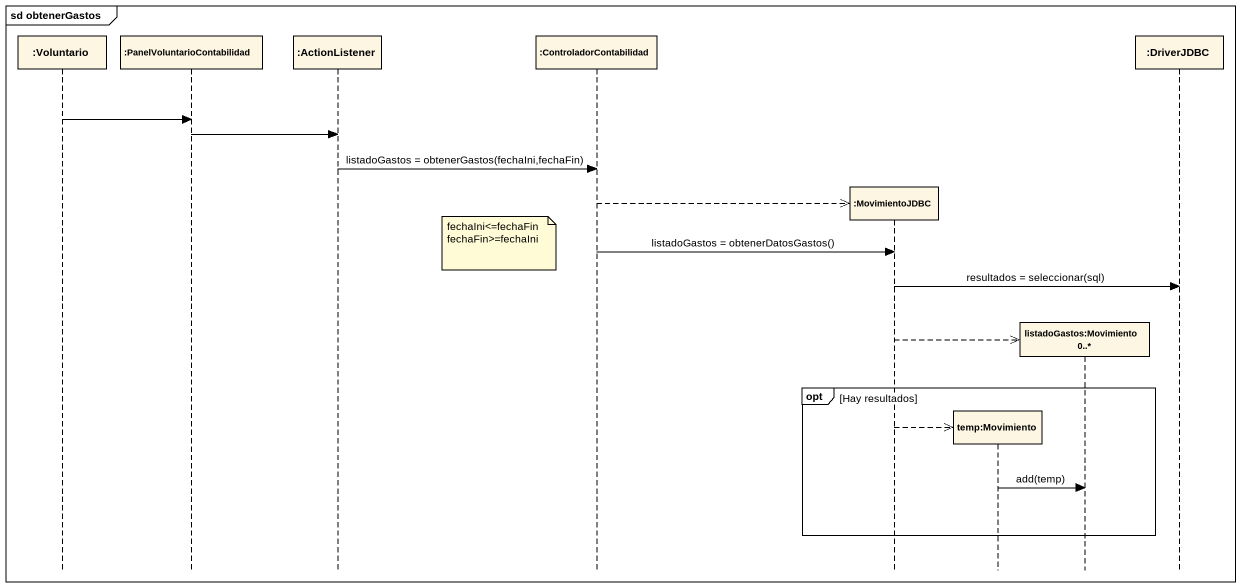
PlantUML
@startuml
mainframe sd obtenerGastos
hide footbox
participant ":Voluntario" as Voluntario
participant ":PanelVoluntarioContabilidad" as PanelVoluntarioContabilidad
participant ":ActionListener" as ActionListener
participant ":ControladorContabilidad" as ControladorContabilidad
participant ":MovimientoJDBC" as MovimientoJDBC
participant "temp:Movimiento" as temp_Movimiento
participant "listadoGastos:Movimiento 0..*" as listadoGastos_Movimiento_0
participant ":DriverJDBC" as DriverJDBC

Voluntario -> PanelVoluntarioContabilidad
PanelVoluntarioContabilidad -> ActionListener
ActionListener -> ControladorContabilidad : listadoGastos = obtenerGastos(fechaIni,fechaFin)
ControladorContabilidad -->> MovimientoJDBC **
note left of ControladorContabilidad
  fechaIni<=fechaFin
  fechaFin>=fechaIni
end note
ControladorContabilidad -> MovimientoJDBC : listadoGastos = obtenerDatosGastos()
MovimientoJDBC -> DriverJDBC : resultados = seleccionar(sql)
MovimientoJDBC -->> listadoGastos_Movimiento_0 **
opt Hay resultados
  MovimientoJDBC -->> temp_Movimiento **
  temp_Movimiento -> listadoGastos_Movimiento_0 : add(temp)
end
@enduml
